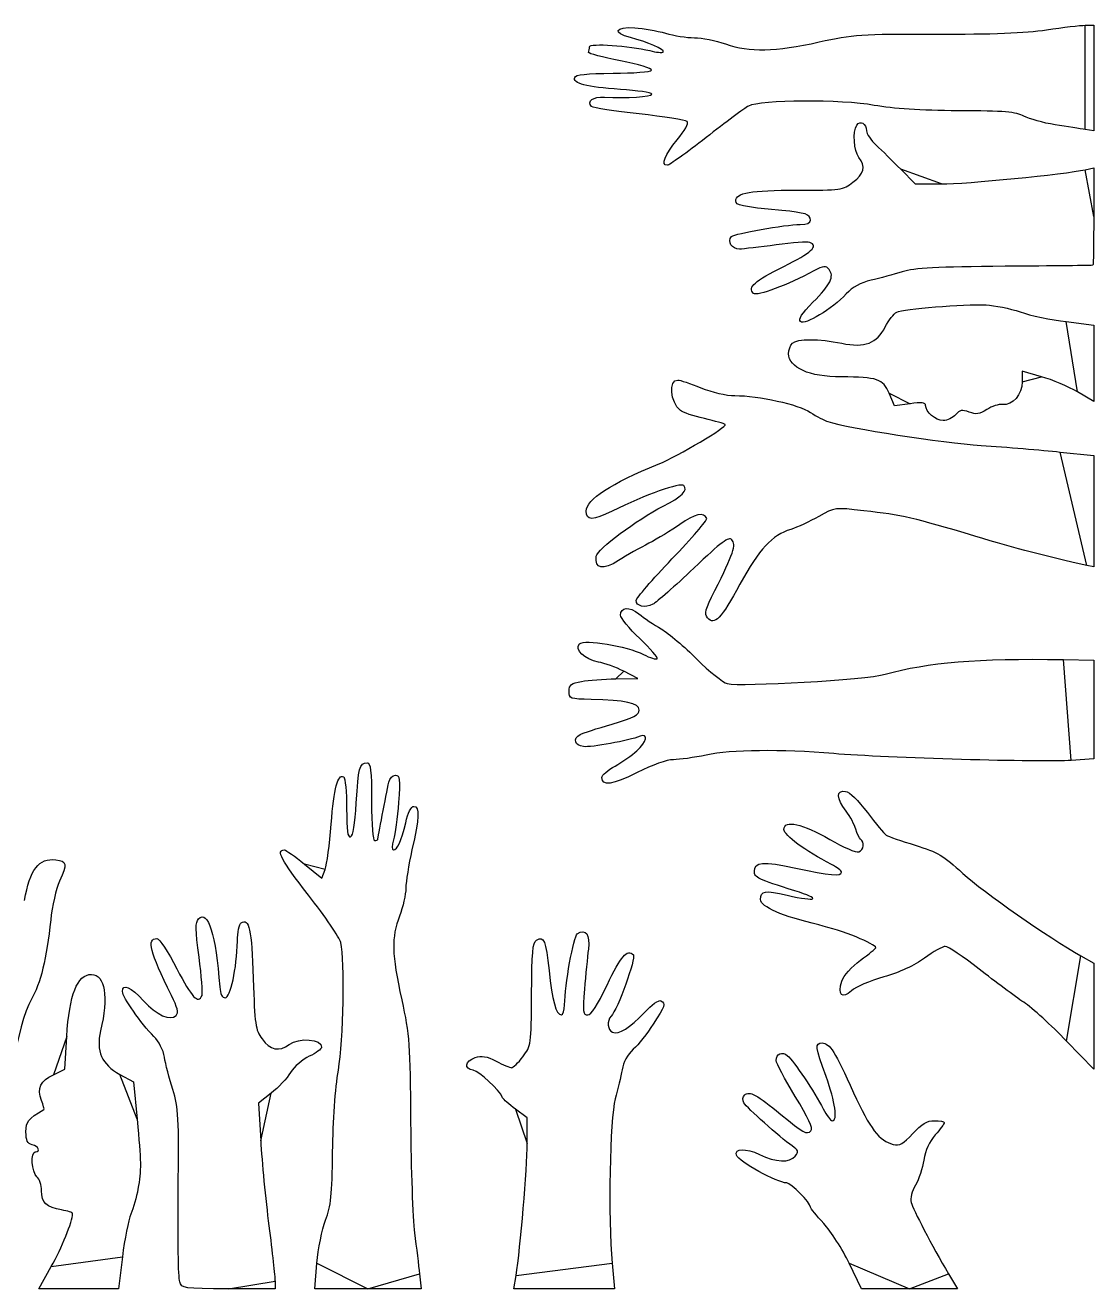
# Model space of a CAD drawing. Extents: x -503 to 40, y 8 to 777.
# Drawn here: x -234.5 to 40.1, y 8.5 to 333.3 of the extents above; entities that cross this region are included whole.
import ezdxf

# ---------------------------------------------------------------- set-up
doc = ezdxf.new("R2010")
doc.units = 0
doc.layers.add('Ebene_1', color=7, linetype='CONTINUOUS')

msp = doc.modelspace()

# ---------------------------------------------------------------- linework, layer by layer
at = {"layer": 'Ebene_1', "color": 7}
for points in [[(37.892032, 333.257148), (40.092032, 333.261948), (40.092032, 319.681948), (40.092032, 306.101948), (37.892032, 306.45306), (37.892032, 306.45298)], [(-9.517088, 296.261868), (-5.811312, 292.461868), (0.941432, 292.461868)], [(37.892032, 296.115844), (40.092032, 296.588996), (40.092032, 284.125436)], [(39.892032, 271.560268), (39.892032, 271.560268)], [(33.050256, 257.07122), (40.092032, 256.204228), (40.092032, 246.353804), (40.092032, 236.50338), (35.892032, 238.98894), (35.892032, 238.98894)], [(26.692032, 242.911716), (21.692032, 244.348932), (21.692032, 241.605404)], [(-7.122536, 235.984428), (-11.137104, 235.451876), (-12.517336, 238.683812)], [(31.492032, 223.560356), (40.092032, 222.648108), (40.092032, 208.339668), (40.092032, 194.031236), (38.292032, 194.425812), (38.292032, 194.425964)], [(32.292032, 170.193932), (40.092032, 170.061868), (40.092032, 157.37734), (40.092032, 144.692812), (34.292032, 144.262524), (34.292032, 144.262524)], [(-82.707968, 165.253012), (-77.107968, 165.336364), (-80.707968, 167.190732)], [(-162.726656, 117.642524), (-158.283072, 114.02318), (-157.43368, 116.242524)], [(-225.670432, 113.261868), (-225.670432, 113.261868)], [(36.782216, 94.02746), (40.092032, 92.167244), (40.092032, 78.5241), (40.092032, 64.880964), (33.092032, 72.14198), (33.092032, 72.14198)], [(-73.092032, 76.486604), (-73.092032, 76.486604)], [(-227.246936, 63.487564), (-224.307968, 64.86838), (-223.824352, 73.265124)], [(-161.4938, 68.212612), (-161.4938, 68.212612)], [(-210.19356, 63.55366), (-206.707968, 61.631132), (-205.7676, 52.0465)], [(-171.265648, 58.73698), (-174.530472, 56.151196), (-173.987496, 46.506532)], [(-105.510336, 45.821156), (-105.507936, 52.380444), (-108.507936, 54.621156)], [(-205.531392, 34.061844), (-205.531392, 34.061844)], [(-209.541552, 16.661844), (-210.566696, 8.461844), (-220.796744, 8.461844), (-231.026792, 8.461844), (-227.80152, 14.153524)], [(-146.426576, 8.461844), (-160.114568, 8.461844), (-159.545728, 15.061844)], [(-83.689248, 15.061844), (-83.070528, 8.461844), (-95.991496, 8.461844), (-108.912464, 8.461844), (-108.367912, 11.861844)], [(-7.271776, 8.461844), (-19.587608, 8.461844), (-22.747792, 15.021124)], [(-170.307968, 10.431284), (-170.307968, 8.461844), (-182.254056, 8.461844)], [(-133.164288, 12.261844), (-132.738576, 8.461844), (-146.426576, 8.461844), (-146.426576, 8.461844)], [(2.80096, 12.261844), (5.044064, 8.461844), (-7.271776, 8.461844), (-7.271776, 8.461844)]]:
    msp.add_lwpolyline(points, close=True, dxfattribs=at)
for points in [[(-78.959712, 330.08606), (-83.690928, 331.272164), (-82.943536, 332.937284), (-77.823912, 332.616524)], [(-77.823912, 332.616524), (-75.670144, 332.48158), (-72.132624, 331.85158), (-69.962768, 331.216524)], [(-0.450824, 330.992532), (13.929608, 330.940772), (22.559, 331.27278), (27.949176, 332.085292)], [(27.949176, 332.085292), (32.207744, 332.72722), (36.682032, 333.254556), (37.892032, 333.257148)], [(-89.507968, 327.730124), (-89.507968, 328.71414), (-79.1978, 328.05474), (-74.027216, 326.740036)], [(-70.528168, 326.374996), (-69.966592, 326.936572), (-74.690616, 329.015804), (-78.959712, 330.08606)], [(-69.962768, 331.216524), (-67.792904, 330.58146), (-64.453912, 330.061868), (-62.542784, 330.061868)], [(-62.542784, 330.061868), (-60.631648, 330.061868), (-57.019464, 329.341868), (-54.515712, 328.461868)], [(-54.515712, 328.461868), (-48.345744, 326.2933), (-41.808544, 326.43006), (-30.494384, 328.964396)], [(-30.494384, 328.964396), (-21.617328, 330.95282), (-19.986984, 331.062876), (-0.450824, 330.992532)], [(-81.534208, 324.103812), (-86.139776, 325.006884), (-89.817968, 325.996884), (-89.707968, 326.303812)], [(-89.707968, 326.303812), (-89.597968, 326.610748), (-89.507968, 327.25258), (-89.507968, 327.730124)], [(-74.027216, 326.740036), (-72.3328, 326.309204), (-70.758232, 326.14494), (-70.528168, 326.374996)], [(-83.437224, 320.914076), (-78.196136, 320.942796), (-73.739776, 321.302788), (-73.534208, 321.714076)], [(-73.534208, 321.714076), (-73.328632, 322.125364), (-76.928632, 323.200748), (-81.534208, 324.103812)], [(-81.562016, 316.787852), (-90.308264, 317.390244), (-93.826568, 318.312932), (-93.302248, 319.866788)], [(-93.302248, 319.866788), (-93.061024, 320.581692), (-90.283376, 320.876564), (-83.437224, 320.914076)], [(-85.623352, 314.810556), (-79.97312, 314.476564), (-73.507968, 314.869836), (-73.507968, 315.547508)], [(-73.507968, 315.547508), (-73.507968, 315.924604), (-77.132288, 316.482764), (-81.562016, 316.787852)], [(-88.967056, 312.400956), (-90.299712, 313.733612), (-88.564064, 314.984388), (-85.623352, 314.810556)], [(-76.707968, 310.461868), (-83.05364, 311.13154), (-88.570232, 312.004132), (-88.967056, 312.400956)], [(-48.662552, 312.486172), (-49.634528, 311.965988), (-54.530344, 308.327716), (-59.542144, 304.401124)], [(-16.307968, 312.677076), (-24.645368, 314.222044), (-45.650624, 314.098108), (-48.662552, 312.486172)], [(5.292032, 311.2943), (-4.55052, 311.3275), (-11.386696, 311.765132), (-16.307968, 312.677076)], [(-64.425712, 308.499612), (-64.83528, 308.90918), (-70.362296, 309.792196), (-76.707968, 310.461868)], [(-20.78516, 307.564364), (-19.907536, 308.949964), (-18.307968, 308.035388), (-18.307968, 306.147988)], [(22.163856, 309.899532), (20.118072, 311.0137), (17.21008, 311.254092), (5.292032, 311.2943)], [(30.163856, 307.678716), (27.12336, 308.159764), (23.52336, 309.159132), (22.163856, 309.899532)], [(-66.994504, 303.79738), (-64.94968, 306.2397), (-63.96616, 308.04006), (-64.425712, 308.499612)], [(-20.282528, 299.308964), (-21.581312, 301.026116), (-21.874664, 305.844244), (-20.78516, 307.564364)], [(-18.307968, 306.147988), (-18.307968, 305.367292), (-17.163816, 303.678532), (-15.765416, 302.395204)], [(37.892032, 306.45298), (36.682032, 306.646092), (33.204352, 307.197668), (30.163856, 307.678716)], [(-69.481232, 297.261868), (-71.219208, 297.261868), (-70.180288, 299.992324), (-66.994504, 303.79738)], [(-59.542144, 304.401124), (-64.553936, 300.474532), (-69.026528, 297.261868), (-69.481232, 297.261868)], [(-15.765416, 302.395204), (-14.367016, 301.111868), (-11.555264, 298.351868), (-9.517088, 296.261868)], [(-21.78348, 292.90258), (-18.874328, 295.1215), (-18.458312, 296.89714), (-20.282528, 299.308964)], [(0.941432, 292.461868), (7.10828, 292.461868), (32.643096, 294.986956), (37.892032, 296.115844)], [(-36.1314, 290.861868), (-24.851304, 290.861868), (-24.369072, 290.930428), (-21.78348, 292.90258)], [(-51.907968, 288.130684), (-51.907968, 290.197572), (-48.070688, 290.861868), (-36.1314, 290.861868)], [(-40.053952, 285.649036), (-50.514792, 286.64014), (-51.907968, 286.931804), (-51.907968, 288.130684)], [(-32.707968, 283.176276), (-32.707968, 284.643348), (-33.9884, 285.074356), (-40.053952, 285.649036)], [(-35.307968, 282.0479), (-33.625624, 282.05694), (-32.707968, 282.455196), (-32.707968, 283.176276)], [(40.092032, 284.125436), (40.092032, 277.270468), (40.002032, 271.616148), (39.892032, 271.560268)], [(-52.959104, 278.930732), (-52.113184, 279.776652), (-39.375864, 282.026044), (-35.307968, 282.0479)], [(-50.933072, 275.715068), (-52.908496, 275.657468), (-54.19324, 277.696596), (-52.959104, 278.930732)], [(-41.507968, 276.788676), (-45.687968, 276.227452), (-49.929264, 275.744324), (-50.933072, 275.715068)], [(-32.907968, 277.449892), (-33.457968, 277.647452), (-37.327968, 277.349908), (-41.507968, 276.788676)], [(-39.56876, 271.252492), (-32.431592, 274.770964), (-30.487, 276.580268), (-32.907968, 277.449892)], [(-47.305288, 264.339188), (-48.90384, 265.93774), (-47.12468, 267.52758), (-39.56876, 271.252492)], [(-31.803736, 270.10386), (-38.583824, 266.4789), (-46.500848, 263.534748), (-47.305288, 264.339188)], [(-32.059248, 262.06258), (-27.55088, 266.594708), (-26.493848, 268.757964), (-27.93764, 270.49762)], [(-27.93764, 270.49762), (-28.770424, 271.501068), (-29.289232, 271.448228), (-31.803736, 270.10386)], [(-9.107968, 269.891764), (-11.307968, 269.213532), (-14.907968, 268.238156), (-17.107968, 267.72426)], [(17.292032, 271.291788), (-0.2534, 271.161076), (-5.974856, 270.85766), (-9.107968, 269.891764)], [(39.892032, 271.560268), (39.782032, 271.504428), (29.612032, 271.383572), (17.292032, 271.291788)], [(-17.107968, 267.72426), (-19.809488, 267.093204), (-21.887056, 265.956548), (-23.507968, 264.222748)], [(-23.507968, 264.222748), (-27.152832, 260.324052), (-34.21388, 256.04778), (-35.267256, 257.101156)], [(-35.267256, 257.101156), (-35.888544, 257.722444), (-34.98212, 259.124292), (-32.059248, 262.06258)], [(-10.505352, 259.527076), (-8.875024, 260.36562), (6.699832, 261.614524), (12.417864, 261.365228)], [(12.417864, 261.365228), (14.577072, 261.271092), (18.51828, 260.4615), (21.176096, 259.566148)], [(-13.463192, 255.74962), (-12.604944, 257.431916), (-11.27392, 259.131772), (-10.505352, 259.527076)], [(21.176096, 259.566148), (23.833912, 258.670796), (29.17728, 257.548076), (33.050256, 257.07122)], [(-24.657624, 251.522748), (-18.737552, 250.29998), (-15.648304, 251.466428), (-13.463192, 255.74962)], [(-38.307968, 248.82586), (-38.307968, 249.76966), (-37.875968, 250.973868), (-37.347968, 251.501868)], [(-37.347968, 251.501868), (-36.127424, 252.722412), (-30.510512, 252.731668), (-24.657624, 251.522748)], [(-24.788592, 242.85306), (-32.983032, 242.86674), (-38.307968, 245.21926), (-38.307968, 248.82586)], [(-66.13992, 234.25422), (-68.736968, 236.40958), (-69.209024, 242.061716), (-66.791984, 242.061716)], [(-66.791984, 242.061716), (-66.237496, 242.061716), (-63.568904, 241.161716), (-60.861792, 240.061716)], [(-12.517336, 238.683812), (-14.083056, 242.350068), (-15.518008, 242.837604), (-24.788592, 242.85306)], [(21.692032, 241.605404), (21.692032, 238.343004), (19.194224, 235.460908), (16.641416, 235.777764)], [(35.892032, 238.98894), (33.582032, 240.355996), (29.442032, 242.121252), (26.692032, 242.911716)], [(-60.861792, 240.061716), (-57.992944, 238.896004), (-54.347992, 238.06166), (-52.123864, 238.06158)], [(-52.123864, 238.06158), (-46.033376, 238.061364), (-35.772048, 235.784388), (-32.700112, 233.751476)], [(-59.975216, 232.139068), (-62.741704, 232.784444), (-65.515824, 233.736268), (-66.13992, 234.25422)], [(-3.107968, 235.552412), (-3.107968, 236.247772), (-4.228416, 236.36834), (-7.122536, 235.984428)], [(1.423856, 231.661868), (-0.532016, 231.661868), (-3.107968, 233.873308), (-3.107968, 235.552412)], [(8.100688, 233.813716), (6.249552, 234.512444), (5.653168, 234.40118), (4.589264, 233.158636)], [(12.611288, 234.483468), (10.761504, 233.257628), (9.909208, 233.131084), (8.100688, 233.813716)], [(16.641416, 235.777764), (15.679256, 235.89718), (13.865696, 235.314748), (12.611288, 234.483468)], [(-71.823224, 220.44246), (-66.608184, 222.564876), (-54.01928, 230.039692), (-54.630456, 230.650876)], [(-54.630456, 230.650876), (-54.803584, 230.824004), (-57.208728, 231.493692), (-59.975216, 232.139068)], [(-32.700112, 233.751476), (-31.152888, 232.727572), (-29.13608, 231.651508), (-28.218328, 231.36022)], [(-28.218328, 231.36022), (-22.86636, 229.661572), (1.188392, 225.939772), (11.181112, 225.264268)], [(4.589264, 233.158636), (3.8844, 232.335412), (2.45996, 231.661868), (1.423856, 231.661868)], [(11.181112, 225.264268), (17.62212, 224.828852), (26.762032, 224.062092), (31.492032, 223.560356)], [(-90.307968, 208.35926), (-90.307968, 211.35146), (-83.95188, 215.50634), (-71.823224, 220.44246)], [(-65.250336, 214.924236), (-66.121736, 215.795636), (-75.12148, 212.58522), (-83.658392, 208.35766)], [(-70.590672, 209.607052), (-65.809464, 212.035884), (-64.081976, 213.755876), (-65.250336, 214.924236)], [(-83.658392, 208.35766), (-88.703856, 205.8591), (-90.307968, 205.859516), (-90.307968, 208.35926)], [(-87.746576, 196.762196), (-87.482584, 198.57702), (-77.3088, 206.194276), (-70.590672, 209.607052)], [(-59.376192, 206.461868), (-59.953736, 208.209604), (-62.53352, 207.649908), (-66.268576, 204.96654)], [(-18.969024, 208.458668), (-26.426616, 209.309028), (-26.432008, 209.30834), (-30.569024, 206.980772)], [(9.52848, 201.93802), (-6.012648, 206.6153), (-9.201072, 207.34486), (-18.969024, 208.458668)], [(-66.268576, 204.96654), (-68.427128, 203.41578), (-72.004408, 201.229172), (-74.218088, 200.107412)], [(-68.290944, 196.061868), (-63.242432, 201.341868), (-59.230792, 206.021868), (-59.376192, 206.461868)], [(-30.569024, 206.980772), (-32.845448, 205.700012), (-36.088848, 204.211204), (-37.776584, 203.672308)], [(-52.903952, 201.000708), (-53.756536, 201.853292), (-55.515264, 200.540812), (-62.687456, 193.699612)], [(-37.776584, 203.672308), (-42.619328, 202.126012), (-45.858376, 198.622164), (-50.816632, 189.566172)], [(38.292032, 194.425964), (27.829368, 196.7195), (20.558728, 198.61834), (9.52848, 201.93802)], [(-74.218088, 200.107412), (-76.431768, 198.98566), (-79.938224, 196.992756), (-82.010208, 195.67874)], [(-57.306824, 187.925236), (-52.493736, 197.438868), (-51.699824, 199.796588), (-52.903952, 201.000708)], [(-82.010208, 195.67874), (-86.083776, 193.095356), (-88.221232, 193.499068), (-87.746576, 196.762196)], [(-77.489016, 185.436764), (-77.478616, 186.000572), (-73.339464, 190.781868), (-68.290944, 196.061868)], [(-62.687456, 193.699612), (-67.496688, 189.112316), (-72.234432, 184.929372), (-73.215776, 184.404172)], [(-50.816632, 189.566172), (-55.710032, 180.628652), (-57.436192, 178.8475), (-59.174512, 180.942052)], [(-73.215776, 184.404172), (-75.222552, 183.33018), (-77.517712, 183.88478), (-77.489016, 185.436764)], [(-59.174512, 180.942052), (-60.042688, 181.98814), (-59.742328, 183.111164), (-57.306824, 187.925236)], [(-81.507968, 181.60906), (-81.507968, 183.777732), (-79.27116, 183.935844), (-76.784688, 181.942924)], [(-76.784688, 181.942924), (-75.493888, 180.90834), (-72.904272, 179.161868), (-71.029984, 178.061868)], [(-76.567888, 175.5907), (-79.284928, 178.18414), (-81.507968, 180.892404), (-81.507968, 181.60906)], [(-92.052488, 174.237348), (-90.795768, 175.494068), (-79.8794, 173.687932), (-75.63044, 171.520284)], [(-72.09036, 170.412804), (-71.835952, 170.667212), (-73.85084, 172.997268), (-76.567888, 175.5907)], [(-71.029984, 178.061868), (-69.155704, 176.961868), (-65.036008, 173.471156), (-61.875112, 170.304724)], [(-87.198136, 169.569124), (-90.722296, 170.208116), (-93.454384, 172.835452), (-92.052488, 174.237348)], [(-80.707968, 167.190732), (-82.687968, 168.210628), (-85.608544, 169.280908), (-87.198136, 169.569124)], [(-75.63044, 171.520284), (-73.937808, 170.656764), (-72.344768, 170.158404), (-72.09036, 170.412804)], [(-61.875112, 170.304724), (-58.714208, 167.138292), (-55.206736, 164.316356), (-54.080712, 164.03374)], [(-13.507968, 166.412988), (-2.429064, 169.534924), (10.10424, 170.569596), (32.292032, 170.193932)], [(-54.080712, 164.03374), (-50.60604, 163.161652), (-18.329152, 165.05442), (-13.507968, 166.412988)], [(-94.707968, 162.0483), (-94.707968, 163.737884), (-94.229776, 164.119524), (-91.507968, 164.602196)], [(-91.507968, 164.602196), (-89.747968, 164.9143), (-85.787968, 165.207172), (-82.707968, 165.253012)], [(-89.06752, 159.95914), (-94.512808, 160.058316), (-94.707968, 160.130596), (-94.707968, 162.0483)], [(-76.707968, 157.217396), (-76.707968, 158.999188), (-80.316912, 159.799772), (-89.06752, 159.95914)], [(-83.707968, 153.630628), (-78.129216, 155.290652), (-76.707968, 156.018892), (-76.707968, 157.217396)], [(-91.907968, 150.917588), (-91.247968, 151.264148), (-87.557968, 152.485012), (-83.707968, 153.630628)], [(-91.0472, 147.822164), (-93.302632, 148.084508), (-93.812376, 149.917612), (-91.907968, 150.917588)], [(-76.507968, 150.478484), (-79.317896, 149.36542), (-89.041664, 147.588884), (-91.0472, 147.822164)], [(-77.307968, 146.725628), (-74.795424, 149.050396), (-74.304976, 151.351132), (-76.507968, 150.478484)], [(-82.907968, 142.828644), (-81.037968, 143.85242), (-78.517968, 145.60606), (-77.307968, 146.725628)], [(-26.707968, 146.016452), (-40.374456, 147.166036), (-53.011016, 147.024076), (-59.507672, 145.64798)], [(-149.42596, 133.411412), (-148.919496, 142.260092), (-148.541344, 143.661868), (-146.660752, 143.661868)], [(-146.660752, 143.661868), (-145.71852, 143.661868), (-145.507968, 141.835396), (-145.507968, 133.661868)], [(-67.906416, 144.461868), (-69.602584, 144.461868), (-73.279256, 143.156836), (-77.237616, 141.149764)], [(-59.507672, 145.64798), (-62.587504, 144.99562), (-66.366944, 144.461868), (-67.906416, 144.461868)], [(34.292032, 144.262524), (27.20028, 143.736404), (-13.521928, 144.907284), (-26.707968, 146.016452)], [(-155.86444, 127.880236), (-155.154912, 137.163732), (-154.15732, 140.957612), (-152.667832, 140.03706)], [(-152.667832, 140.03706), (-152.249904, 139.778772), (-151.907968, 136.138684), (-151.907968, 131.947988)], [(-141.060392, 138.661868), (-140.849792, 139.651868), (-140.09044, 140.461868), (-139.372936, 140.461868)], [(-139.372936, 140.461868), (-138.227616, 140.461868), (-138.130288, 139.607444), (-138.57556, 133.461868)], [(-86.307968, 139.889444), (-86.307968, 140.482236), (-84.777968, 141.804876), (-82.907968, 142.828644)], [(-77.237616, 141.149764), (-83.544552, 137.951844), (-86.307968, 137.567876), (-86.307968, 139.889444)], [(-143.907968, 123.9763), (-143.907968, 124.295716), (-141.760312, 135.371676), (-141.060392, 138.661868)], [(-23.550648, 131.246716), (-26.06672, 134.545452), (-26.138288, 136.663372), (-23.722, 136.317508)], [(-150.907968, 124.659268), (-150.235272, 124.881748), (-149.7502, 127.746396), (-149.42596, 133.411412)], [(-145.507968, 133.661868), (-145.507968, 127.528532), (-145.198632, 123.661868), (-144.707968, 123.661868)], [(-138.57556, 133.461868), (-138.854512, 129.611868), (-139.423288, 125.291868), (-139.839512, 123.861868)], [(-23.722, 136.317508), (-22.617848, 136.15946), (-20.461512, 134.083316), (-18.073616, 130.87918)], [(-151.907968, 131.947988), (-151.907968, 126.209364), (-151.66112, 124.410172), (-150.907968, 124.659268)], [(-136.733936, 128.261868), (-136.12436, 130.8597), (-135.321096, 132.461868), (-134.628216, 132.461868)], [(-134.628216, 132.461868), (-133.098624, 132.461868), (-133.226912, 129.46718), (-135.108008, 121.261868)], [(-21.062032, 126.563652), (-21.354248, 127.72794), (-22.474128, 129.835324), (-23.550648, 131.246716)], [(-18.073616, 130.87918), (-15.94928, 128.0287), (-13.782968, 125.421332), (-13.259584, 125.085036)], [(-157.43368, 116.242524), (-156.966504, 117.463164), (-156.260352, 122.700132), (-155.86444, 127.880236)], [(-139.880312, 121.261868), (-138.849216, 121.261868), (-137.860088, 123.46246), (-136.733936, 128.261868)], [(-39.507968, 126.528172), (-39.507968, 129.08766), (-34.682096, 128.033268), (-27.72264, 123.95322)], [(-144.707968, 123.661868), (-144.267968, 123.661868), (-143.907968, 123.803364), (-143.907968, 123.9763)], [(-139.839512, 123.861868), (-140.276, 122.362228), (-140.293256, 121.261868), (-139.880312, 121.261868)], [(-27.307968, 117.519604), (-34.028576, 121.019668), (-39.507968, 125.0657), (-39.507968, 126.528172)], [(-27.72264, 123.95322), (-24.293728, 121.942988), (-20.952688, 120.503764), (-20.298112, 120.754948)], [(-19.819344, 124.007092), (-20.2106, 124.248908), (-20.769808, 125.399356), (-21.062032, 126.563652)], [(-20.298112, 120.754948), (-18.992976, 121.25578), (-18.690632, 123.309516), (-19.819344, 124.007092)], [(-13.259584, 125.085036), (-12.736192, 124.748732), (-9.36156, 123.566572), (-5.7604, 122.457996)], [(-161.736496, 109.677996), (-168.778272, 118.712916), (-170.132728, 121.261868), (-167.891888, 121.261868)], [(-167.891888, 121.261868), (-167.494976, 121.261868), (-165.170616, 119.633164), (-162.726656, 117.642524)], [(-135.108008, 121.261868), (-135.965416, 117.521868), (-136.676176, 113.115732), (-136.687472, 111.470452)], [(-5.7604, 122.457996), (-0.019168, 120.690644), (1.490192, 119.79726), (6.49576, 115.203652)], [(-234.676856, 108.261868), (-233.342248, 116.212004), (-231.01184, 119.237484), (-226.621368, 118.719996)], [(-226.621368, 118.719996), (-223.803296, 118.387844), (-223.672816, 117.63894), (-225.670432, 113.261868)], [(-47.107968, 115.784036), (-47.107968, 118.24686), (-45.039344, 118.399156), (-36.427664, 116.570356)], [(-24.707968, 115.5137), (-24.707968, 115.872204), (-25.877968, 116.77486), (-27.307968, 117.519604)], [(-36.707968, 110.76254), (-46.24436, 113.711036), (-47.107968, 114.12802), (-47.107968, 115.784036)], [(-36.427664, 116.570356), (-27.79384, 114.736852), (-24.707968, 114.458628), (-24.707968, 115.5137)], [(6.49576, 115.203652), (11.680536, 110.445588), (28.522928, 98.669444), (36.782216, 94.02746)], [(-225.670432, 113.261868), (-226.574064, 111.281868), (-227.607176, 106.781868), (-227.966224, 103.261868)], [(-136.687472, 111.470452), (-136.698752, 109.825172), (-137.427824, 106.585172), (-138.307608, 104.270452)], [(-45.507968, 108.513172), (-45.507968, 110.786924), (-44.437008, 110.961532), (-38.68004, 109.626404)], [(-38.68004, 109.626404), (-30.953096, 107.834404), (-29.655432, 108.582012), (-36.707968, 110.76254)], [(-153.402616, 97.447756), (-153.68056, 98.649996), (-157.430808, 104.153604), (-161.736496, 109.677996)], [(-30.584048, 101.987436), (-39.930896, 104.207308), (-45.507968, 106.64598), (-45.507968, 108.513172)], [(-189.964912, 103.519012), (-187.538152, 106.013668), (-185.502968, 99.495668), (-184.51408, 86.061868)], [(-138.307608, 104.270452), (-140.431456, 98.68254), (-140.326944, 94.610916), (-137.755784, 82.771884)], [(-227.966224, 103.261868), (-228.969848, 93.422804), (-230.580512, 86.822484), (-232.96964, 82.758484)], [(-189.834608, 93.680548), (-190.778808, 100.836468), (-190.802928, 102.65754), (-189.964912, 103.519012)], [(-179.99432, 97.814652), (-179.9468, 100.098684), (-179.5166, 102.209316), (-179.038264, 102.504948)], [(-179.038264, 102.504948), (-176.9362, 103.8041), (-176.299, 100.897268), (-175.907968, 88.22494)], [(-92.620328, 99.716028), (-90.417928, 101.077196), (-89.319424, 99.537932), (-89.784816, 95.742788)], [(-15.907968, 96.116524), (-15.907968, 97.0973), (-24.549752, 100.554292), (-30.584048, 101.987436)], [(-196.907856, 83.842492), (-202.490776, 95.16158), (-203.346168, 98.461868), (-200.697008, 98.461868)], [(-200.697008, 98.461868), (-199.99984, 98.461868), (-197.85328, 95.23598), (-195.507968, 90.6637)], [(-183.107968, 83.261868), (-181.751024, 83.261868), (-180.140384, 90.789788), (-179.99432, 97.814652)], [(-154.029472, 64.65326), (-152.71272, 72.416604), (-152.323488, 92.779956), (-153.402616, 97.447756)], [(-104.379976, 84.133484), (-104.321176, 94.902084), (-104.089272, 97.453788), (-103.114656, 98.056852)], [(-103.114656, 98.056852), (-101.210224, 99.23526), (-100.683704, 97.966212), (-99.888632, 90.281308)], [(-95.893616, 81.461868), (-95.866416, 86.396636), (-93.58488, 99.119908), (-92.620328, 99.716028)], [(-89.784816, 95.742788), (-90.03308, 93.718284), (-90.478832, 89.091868), (-90.775384, 85.461868)], [(-84.980488, 86.51642), (-81.440312, 93.989812), (-79.801656, 95.875556), (-78.221112, 94.295012)], [(-78.221112, 94.295012), (-77.450672, 93.524572), (-82.300864, 80.149164), (-83.948032, 78.501868)], [(-19.834712, 92.915644), (-17.675, 94.501012), (-15.907968, 95.941412), (-15.907968, 96.116524)], [(1.948384, 96.461868), (1.265288, 96.461868), (-1.130968, 95.113124), (-3.376632, 93.464652)], [(10.6412, 90.637748), (6.543248, 93.841012), (2.63148, 96.461868), (1.948384, 96.461868)], [(-189.066848, 83.880548), (-188.851848, 84.440828), (-189.197344, 88.85082), (-189.834608, 93.680548)], [(-24.645216, 87.498004), (-24.117696, 89.011252), (-22.178624, 91.195052), (-19.834712, 92.915644)], [(-3.376632, 93.464652), (-5.959096, 91.568948), (-9.8206, 89.786292), (-13.883808, 88.614028)], [(-223.824352, 73.265124), (-223.205776, 84.005132), (-221.121576, 89.261868), (-217.481936, 89.261868)], [(-217.481936, 89.261868), (-214.012272, 89.261868), (-213.068304, 83.430492), (-215.13552, 74.76686)], [(-195.507968, 90.6637), (-191.753232, 83.343684), (-189.986728, 81.48338), (-189.066848, 83.880548)], [(-175.907968, 88.22494), (-175.539904, 76.29674), (-175.35992, 75.0543), (-173.653496, 72.661868)], [(-99.888632, 90.281308), (-99.09248, 82.585964), (-98.061664, 78.861868), (-96.727768, 78.861868)], [(-13.883808, 88.614028), (-17.417096, 87.59466), (-21.122736, 85.996172), (-22.11856, 85.061844)], [(22.092032, 82.108308), (19.892032, 83.596236), (14.73916, 87.434484), (10.6412, 90.637748)], [(-209.507968, 84.863716), (-209.507968, 87.037956), (-207.402064, 86.114636), (-204.109568, 82.496828)], [(-201.457296, 73.334276), (-204.689224, 76.566204), (-209.507968, 83.467172), (-209.507968, 84.863716)], [(-184.51408, 86.061868), (-184.376872, 84.197916), (-183.9068, 83.261868), (-183.107968, 83.261868)], [(-90.775384, 85.461868), (-91.255704, 79.582452), (-91.166736, 78.861868), (-89.960528, 78.861868)], [(-89.960528, 78.861868), (-89.035456, 78.861868), (-87.457736, 81.2869), (-84.980488, 86.51642)], [(-22.11856, 85.061844), (-24.549888, 82.78066), (-25.852024, 84.036156), (-24.645216, 87.498004)], [(-232.96964, 82.758484), (-236.38452, 76.949628), (-240.156016, 55.746764), (-241.489344, 34.861844)], [(-204.109568, 82.496828), (-200.727352, 78.780436), (-197.232056, 77.21778), (-195.708776, 78.74106)], [(-195.708776, 78.74106), (-195.066048, 79.383796), (-195.391376, 80.767916), (-196.907856, 83.842492)], [(-137.755784, 82.771884), (-135.746488, 73.519948), (-135.594024, 71.42426), (-135.45988, 51.213044)], [(-106.620688, 68.105188), (-104.473392, 70.920436), (-104.451272, 71.078676), (-104.379976, 84.133484)], [(-96.727768, 78.861868), (-96.27688, 78.861868), (-95.901512, 80.031868), (-95.893616, 81.461868)], [(-75.37152, 79.471764), (-73.536464, 81.43146), (-71.646464, 82.794676), (-71.17152, 82.50114)], [(-71.17152, 82.50114), (-69.890056, 81.709156), (-70.049952, 81.208396), (-73.092032, 76.486604)], [(33.092032, 72.14198), (29.242032, 76.13554), (24.292032, 80.620388), (22.092032, 82.108308)], [(-83.948032, 78.501868), (-85.089656, 77.360148), (-84.861904, 74.870724), (-83.57048, 74.375156)], [(-83.57048, 74.375156), (-81.897864, 73.733316), (-79.13924, 75.448116), (-75.37152, 79.471764)], [(-215.13552, 74.76686), (-216.367928, 69.601884), (-214.829168, 66.110484), (-210.19356, 63.55366)], [(-73.092032, 76.486604), (-74.623264, 74.109884), (-76.938984, 71.194492), (-78.238072, 70.007956)], [(-198.72404, 67.982236), (-199.022728, 69.840372), (-200.128376, 72.005356), (-201.457296, 73.334276)], [(-173.653496, 72.661868), (-171.6198, 69.810604), (-169.198536, 69.317028), (-166.660872, 71.236428)], [(-166.660872, 71.236428), (-164.168184, 73.121796), (-158.28168, 72.65542), (-158.328608, 70.576276)], [(-28.707968, 62.991956), (-31.490656, 70.616692), (-31.6126, 71.670932), (-29.707968, 71.636724)], [(-29.707968, 71.636724), (-27.764832, 71.601844), (-26.403232, 69.454828), (-21.606384, 58.861868)], [(-161.4938, 68.212612), (-163.223312, 67.415516), (-165.394912, 65.53922), (-166.319592, 64.04306)], [(-158.328608, 70.576276), (-158.339968, 70.073356), (-159.764296, 69.0097), (-161.4938, 68.212612)], [(-118.891432, 67.867372), (-117.172944, 68.440196), (-115.954088, 68.230484), (-113.466792, 66.934036)], [(-78.238072, 70.007956), (-79.730088, 68.64522), (-80.79216, 66.7109), (-81.121616, 64.756244)], [(-41.507968, 67.142604), (-41.507968, 68.935972), (-40.024128, 69.554188), (-38.58548, 68.360212)], [(-38.58548, 68.360212), (-37.061656, 67.095548), (-31.581872, 58.927052), (-29.437376, 54.7235)], [(-196.59596, 59.661868), (-197.49052, 62.521868), (-198.44816, 66.266036), (-198.72404, 67.982236)], [(-119.356512, 64.612596), (-121.82428, 64.96382), (-121.53532, 66.986076), (-118.891432, 67.867372)], [(-113.466792, 66.934036), (-111.702352, 66.014348), (-109.928104, 65.261868), (-109.524048, 65.261868)], [(-109.524048, 65.261868), (-109.119984, 65.261868), (-107.81348, 66.541364), (-106.620688, 68.105188)], [(-36.61996, 57.917828), (-39.30836, 62.317796), (-41.507968, 66.468948), (-41.507968, 67.142604)], [(-230.30596, 56.85658), (-231.502488, 60.003692), (-230.628152, 61.898972), (-227.246936, 63.487564)], [(-166.319592, 64.04306), (-167.244264, 62.5469), (-169.469992, 60.159172), (-171.265648, 58.73698)], [(-155.50244, 43.661868), (-155.412064, 51.537828), (-154.817968, 60.00442), (-154.029472, 64.65326)], [(-111.812368, 57.575156), (-112.668696, 59.581556), (-117.828896, 64.395172), (-119.356512, 64.612596)], [(-81.121616, 64.756244), (-81.40848, 63.05434), (-82.194736, 59.681868), (-82.868864, 57.261868)], [(-27.091712, 51.661868), (-25.62592, 51.661868), (-26.301584, 56.398308), (-28.707968, 62.991956)], [(-195.197208, 33.261844), (-194.988232, 52.715796), (-195.10344, 54.890148), (-196.59596, 59.661868)], [(-49.612568, 58.277268), (-48.454912, 59.434924), (-46.320776, 58.284468), (-40.307968, 53.262604)], [(-21.606384, 58.861868), (-17.383296, 49.53594), (-15.042552, 46.477508), (-11.435232, 45.572124)], [(-229.685584, 54.508788), (-229.563272, 54.580948), (-229.84244, 55.637444), (-230.30596, 56.85658)], [(-108.507936, 54.621156), (-110.157936, 55.853548), (-111.644928, 57.182844), (-111.812368, 57.575156)], [(-82.868864, 57.261868), (-84.25532, 52.284692), (-84.757432, 26.456404), (-83.689248, 15.061844)], [(-49.790864, 56.2179), (-50.198312, 56.932772), (-50.126392, 57.763444), (-49.612568, 58.277268)], [(-37.37828, 45.166324), (-40.644856, 47.466836), (-49.087432, 54.9837), (-49.790864, 56.2179)], [(-32.566184, 49.083652), (-31.987208, 49.662628), (-33.22756, 52.365668), (-36.61996, 57.917828)], [(-234.307968, 48.768532), (-234.307968, 51.499276), (-233.874048, 52.038132), (-229.685584, 54.508788)], [(-205.7676, 52.0465), (-204.685936, 41.021764), (-204.659432, 39.003444), (-205.531392, 34.061844)], [(-40.307968, 53.262604), (-34.594272, 48.490292), (-33.662504, 47.987332), (-32.566184, 49.083652)], [(-29.437376, 54.7235), (-28.57832, 53.039604), (-27.522768, 51.661868), (-27.091712, 51.661868)], [(-232.707968, 45.493668), (-233.931104, 45.813524), (-234.307968, 46.584884), (-234.307968, 48.768532)], [(-135.45988, 51.213044), (-135.38084, 39.306164), (-134.927808, 26.526164), (-134.45312, 22.813044)], [(-6.396088, 48.366412), (-4.068896, 50.88722), (-2.760704, 51.661868), (-0.830856, 51.661868)], [(-0.830856, 51.661868), (0.556736, 51.661868), (1.692032, 51.439396), (1.692032, 51.167484)], [(1.692032, 51.167484), (1.692032, 50.895564), (0.636368, 49.470756), (-0.653888, 48.001236)], [(-231.907968, 43.661868), (-230.460456, 43.661868), (-231.073832, 45.066332), (-232.707968, 45.493668)], [(-173.987496, 46.506532), (-173.688864, 41.201924), (-172.7388, 31.358084), (-171.876248, 24.631284)], [(-108.367912, 11.861844), (-107.250072, 18.841284), (-105.512624, 39.489044), (-105.510336, 45.821156)], [(-11.435232, 45.572124), (-9.802104, 45.162236), (-8.884344, 45.671148), (-6.396088, 48.366412)], [(-0.653888, 48.001236), (-2.188088, 46.253884), (-3.195888, 44.021844), (-3.56648, 41.550484)], [(-231.507968, 37.261844), (-232.839488, 38.366964), (-233.170416, 43.661868), (-231.907968, 43.661868)], [(-157.3154, 26.061844), (-155.909024, 29.786244), (-155.630656, 32.488644), (-155.50244, 43.661868)], [(-51.7416, 42.762764), (-52.337448, 44.550308), (-49.265088, 44.662692), (-45.801672, 42.980036)], [(-38.816536, 35.661844), (-41.18028, 35.661844), (-51.21168, 41.173044), (-51.7416, 42.762764)], [(-45.801672, 42.980036), (-41.5862, 40.932004), (-38.107744, 40.775204), (-36.62128, 42.566324)], [(-36.62128, 42.566324), (-35.687592, 43.691348), (-35.791712, 44.048972), (-37.37828, 45.166324)], [(-3.56648, 41.550484), (-3.878152, 39.472164), (-4.84048, 36.572804), (-5.704992, 35.107604)], [(-230.307968, 33.661844), (-230.307968, 35.094084), (-230.847968, 36.714084), (-231.507968, 37.261844)], [(-225.179352, 28.718484), (-229.047488, 29.346164), (-230.307968, 30.561124), (-230.307968, 33.661844)], [(-205.531392, 34.061844), (-205.880776, 32.081844), (-206.695336, 29.201844), (-207.34152, 27.661844)], [(-194.812536, 10.261844), (-195.149352, 11.251844), (-195.322456, 21.601844), (-195.197208, 33.261844)], [(-32.694416, 29.434004), (-32.721776, 30.588644), (-37.708864, 35.661844), (-38.816536, 35.661844)], [(-5.704992, 35.107604), (-6.636336, 33.529124), (-7.09332, 31.713844), (-6.826488, 30.652724)], [(-29.294416, 25.221124), (-31.15696, 27.223524), (-32.68696, 29.119364), (-32.694416, 29.434004)], [(-6.826488, 30.652724), (-6.378576, 28.871524), (-1.480752, 19.515444), (2.80096, 12.261844)], [(-227.80152, 14.153524), (-225.113032, 18.897924), (-222.351784, 25.746404), (-222.316624, 27.757204)], [(-222.316624, 27.757204), (-222.311824, 28.029604), (-223.600088, 28.462164), (-225.179352, 28.718484)], [(-207.34152, 27.661844), (-207.987712, 26.121844), (-208.97772, 21.171844), (-209.541552, 16.661844)], [(-159.545728, 15.061844), (-159.232872, 18.691844), (-158.229224, 23.641844), (-157.3154, 26.061844)], [(-171.876248, 24.631284), (-171.013696, 17.904404), (-170.307968, 11.514404), (-170.307968, 10.431284)], [(-134.45312, 22.813044), (-133.978392, 19.099924), (-133.398432, 14.351844), (-133.164288, 12.261844)], [(-22.747792, 15.021124), (-24.485888, 18.628644), (-27.431872, 23.218644), (-29.294416, 25.221124)], [(-182.254056, 8.461844), (-193.927816, 8.461844), (-194.214112, 8.502644), (-194.812536, 10.261844)]]:
    msp.add_open_spline(points, degree=3, dxfattribs=at)

doc.saveas('drawing.dxf')
